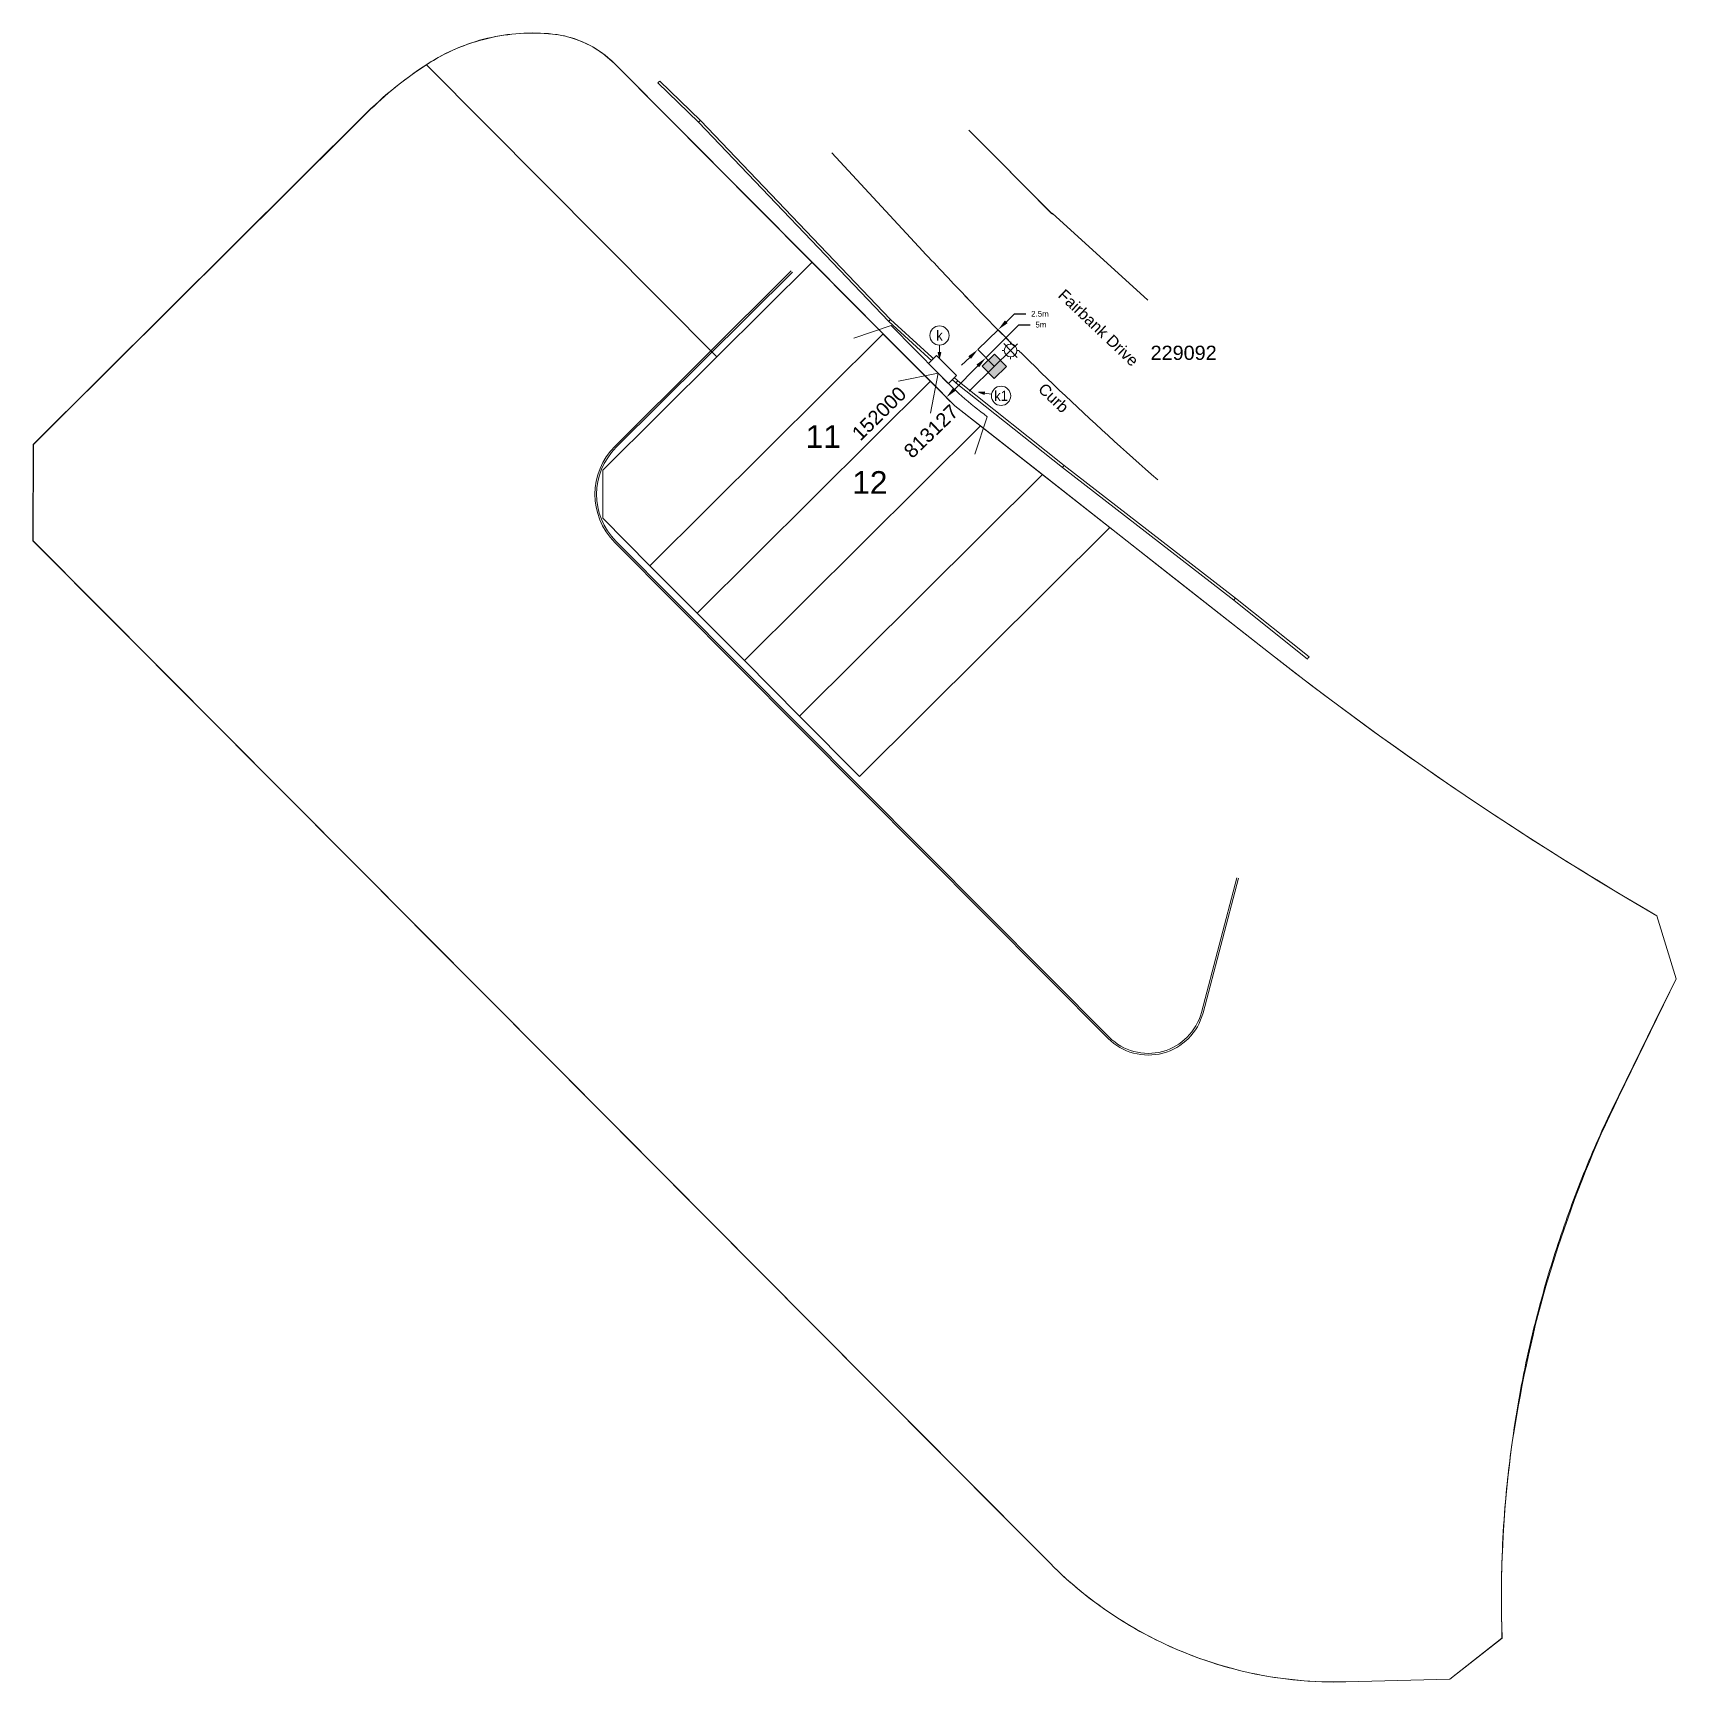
# Model space of a CAD drawing. Header units: metres. Extents: x 293418 to 294566, y 6233478 to 6234177.
# Drawn here: x 294421 to 294565.8, y 6233611.2 to 6233756.6 of the extents above; entities that cross this region are included whole.
import ezdxf
from ezdxf.enums import TextEntityAlignment as Align

# ---------------------------------------------------------------- set-up
doc = ezdxf.new("R2010")
doc.units = ezdxf.units.M
doc.linetypes.add('IE Trench LV', pattern=[6, 4, -2])
doc.linetypes.add('PHANTOMX2', pattern=[6.6, 3, -0.75, 0.2, -0.75, 0.2, -0.75, 0.2, -0.75])
doc.layers.get('0').update_dxf_attribs({"color": 6})
doc.layers.add('_User Miscellaneous6', color=231, linetype='Continuous', lineweight=13)
doc.layers.add('Features_HIDE', color=1, linetype='Continuous', plot=False)
doc.layers.add('Notes', color=7, linetype='Continuous')
doc.styles.add('COLUMN_LABEL', font='arial.ttf', dxfattribs={"height": 2})
doc.styles.add('iecARIAL', font='arial.ttf', dxfattribs={"height": 2})
doc.styles.add('ieISOCP', font='arial.ttf', dxfattribs={"height": 1.5})
doc.styles.add('POLE_LABEL', font='arial.ttf', dxfattribs={"height": 2})
doc.styles.add('SL_LABEL', font='arial.ttf', dxfattribs={"height": 2})
doc.styles.get("Standard").update_dxf_attribs({"font": 'arial.ttf'})
doc.dimstyles.new('1.8mm_1_1000', dxfattribs={"dimtxt": 1.8, "dimasz": 2, "dimexe": 1, "dimexo": 3, "dimgap": 0.5, "dimtad": 0, "dimtoh": 1, "dimlfac": -1, "dimzin": 12, "dimdsep": 46, "dimtxsty": 'Standard', "dimcen": 1, "dimclrd": 256, "dimclre": 256, "dimclrt": 256, "dimazin": 3, "dimtfac": 1, "dimtmove": 0, "dimatfit": 3, "dimfxl": 1, "dimtolj": 1, "dimtzin": 0, "dimlwd": -1, "dimlwe": -1, "dimarcsym": 0})

# ---------------------------------------------------------------- blocks, each defined once
blk = doc.blocks.new('*U618')
at = {"flags": 9}
for tag, p in [('LRATECODE', (-7.4, 0)), ('LOUTREACHVOCAB', (-7.2, 0)), ('LOUTREACH', (-7, 0)), ('LANTNUMBER', (-6.6, 0)), ('LNEW', (-6.4, 0)), ('LMASTVOCAB', (-6.2, 0)), ('LMAST', (-6, 0)), ('LLAMPVOCAB', (-5.8, 0)), ('LLAMP', (-5.6, 0)), ('LEXIST', (-5.4, 0)), ('LCHARGE3PERCENT', (-5.2, 0)), ('LCHARGE3', (-5, 0)), ('LCHARGE2PERCENT', (-4.8, 0)), ('LCHARGE2', (-4.6, 0)), ('LCHARGE1PERCENT', (-4.4, 0)), ('LCHARGE1', (-4.2, 0)), ('LCATEGORY', (-4, 0)), ('LBRACKETVOCAB', (-3.8, 0)), ('LBRACKET', (-3.6, 0)), ('LKINGHEIGHT', (-3.4, 0)), ('CREPLACE', (-3.2, 0)), ('CREMOVE', (-3, 0)), ('CNUMBER', (-2.8, 0)), ('CNEW', (-2.6, 0)), ('CEXIST', (-2.4, 0)), ('USAGE', (-2.2, 0)), ('STATE', (-2, 0)), ('OWNED_BY', (-1.8, 0)), ('ORIENTATION', (-1.6, 0)), ('OPERATING_VOLTAGE', (-1.4, 0)), ('NO_PHASES', (-1.2, 0)), ('LANTERN_TYPE', (-1, 0)), ('LANTERN_PURPOSE', (-0.8, 0)), ('CONTROL_TYPE', (-0.6, 0)), ('CONSTRUCTED_VOLTAGE', (-0.4, 0))]:
    blk.add_attdef(tag, text='', height=0.001, rotation=270, dxfattribs=at).set_placement(p, align=Align.MIDDLE_LEFT)
at = {"style": 'SL_LABEL', "flags": 9}
blk.add_attdef('STREET_CODE', text='', height=0.001, rotation=270, dxfattribs=at).set_placement((0, 0), align=Align.MIDDLE_LEFT)
at = {"flags": 1}
blk.add_attdef('Z', (0, 0), '', height=0.001, rotation=270, dxfattribs=at)
at = {"flags": 9}
for tag, p in [('LREMOVE', (0, -7.6)), ('LREPLACE', (0, -7.8)), ('LTYPE', (0, -8)), ('LTYPEVOCAB', (0, -8.2)), ('LEGEND', (0, -8.4)), ('SUBURB', (0, -8.6)), ('STREETNAME', (0, -8.8)), ('LOCATION', (0, -9)), ('NOTES', (0, -9.2)), ('MAINTAINED_BY', (0, -9.86))]:
    blk.add_attdef(tag, text='', height=0.001, dxfattribs=at).set_placement(p, align=Align.MIDDLE_LEFT)
blk.add_attdef('OPERATED_BY', (0, -9.61), '', height=0.001, dxfattribs=at)
blk.add_wipeout([(0.23, 5.68), (1.26, 5.01), (1.85, 3.93), (1.18, 2.89), (0.09, 2.31), (-0.94, 2.98), (-1.53, 4.06), (-0.86, 5.1)])
for p, q in [((-1.53, 4.06), (0.16, 4)), ((-0.94, 2.98), (-0.67, 3.23)), ((-0.86, 5.1), (-0.6, 4.82)), ((0, 0), (0.16, 4)), ((0.16, 4), (0.23, 5.68)), ((0.16, 4), (1.85, 3.93)), ((1.18, 2.89), (0.92, 3.17)), ((1.26, 5.01), (0.99, 4.76))]:
    blk.add_line(p, q)
blk.add_circle((0.16, 4), 1.12)
at = {"width": 0.9}
blk.add_attdef('LNUMBER', text='', height=1, rotation=87.7073, dxfattribs=at).set_placement((1.28, 6.95), align=Align.MIDDLE_LEFT)
at = {"layer": 'Features_HIDE', "width": 0.9}
blk.add_attdef('ASSET_NUM', text='', height=1, rotation=87.7073, dxfattribs=at).set_placement((-0.72, 7.03), align=Align.MIDDLE_LEFT)
blk = doc.blocks.new('*U594')
h = blk.add_hatch(color=256)
h.dxf.hatch_style = 1
h.paths.add_polyline_path([(0.25, -3), (-0.25, -3), (0, -4)])
blk.add_line((0, -4), (0, -1.75))
at = {"flags": 128}
blk.add_lwpolyline([(0.25, -3), (-0.25, -3), (0, -4), (0.25, -3)], dxfattribs=at)
blk.add_circle((0, 0), 1.7)
at = {"width": 0.9}
blk.add_attdef('CODE', text='', height=1.8, dxfattribs=at).set_placement((0, 0), align=Align.MIDDLE_CENTER)
at = {"flags": 1}
blk.add_attdef('Z', (0, 0), '', height=0.2, dxfattribs=at)
blk = doc.blocks.new('*U622')
h = blk.add_hatch(color=256)
h.dxf.hatch_style = 1
h.paths.add_polyline_path([(-3, 0.22), (-2.92, 0.71), (-3.95, 0.62)])
blk.add_line((-3.95, 0.62), (-1.73, 0.27))
at = {"flags": 128}
blk.add_lwpolyline([(-3, 0.22), (-2.92, 0.71), (-3.95, 0.62), (-3, 0.22)], dxfattribs=at)
blk.add_circle((0, 0), 1.7)
at = {"width": 0.9}
blk.add_attdef('CODE', text='', height=1.8, dxfattribs=at).set_placement((0, 0), align=Align.MIDDLE_CENTER)
at = {"flags": 1}
blk.add_attdef('Z', (0, 0), '', height=0.2, dxfattribs=at)
blk = doc.blocks.new('COLUMN_EXT')
blk.add_hatch(color=256).paths.add_polyline_path([(1.5, -1.5), (1.5, 1.5), (-1.5, 1.5), (-1.5, -1.5)])
blk.add_lwpolyline([(1.5, 1.5), (-1.5, 1.5), (-1.5, -1.5), (1.5, -1.5)], close=True)
at = {"flags": 9}
for tag, style, p in [('STRUCTURE_PLANT_NUMBER', 'POLE_LABEL', (-1.81, -0.03)), ('STREET_CODE', 'COLUMN_LABEL', (-1.81, 0.2))]:
    blk.add_attdef(tag, text='', height=0.2, rotation=180, dxfattribs=dict(at, style=style)).set_placement(p, align=Align.MIDDLE_LEFT)
for tag, p in [('COLUMN_TYPE', (-1.81, 0.4)), ('STREETNAME', (-1.81, 1.6)), ('OWNED_BY', (-1.81, 0.6)), ('LOCATION', (-1.81, 1.4)), ('SUBURB', (-1.81, 1.8)), ('LEGEND', (-1.81, 1.2)), ('USAGE', (-1.81, 1)), ('NOTES', (-1.81, 2)), ('STATE', (-1.81, 0.8))]:
    blk.add_attdef(tag, text='', height=0.2, rotation=180, dxfattribs=at).set_placement(p, align=Align.MIDDLE_LEFT)
at = {"flags": 1}
blk.add_attdef('Z', (-1.81, 2.35), '', height=0.2, rotation=180, dxfattribs=at)
at = {"style": 'COLUMN_LABEL', "width": 0.9, "flags": 8}
blk.add_attdef('ASSET_NUM', text='', height=2, rotation=270, dxfattribs=at).set_placement((2, -4), align=Align.MIDDLE_LEFT)
blk = doc.blocks.new('*U619')
at = {"width": 0.9}
blk.add_attdef('ASSET_NUM', text='', height=2, dxfattribs=at).set_placement((4.57, 2.73), align=Align.MIDDLE_LEFT)
for tag, p, flags in [('SUBURB', (-1.43, 0.73), 1), ('STREETNAME', (-1.23, 0.73), 9), ('PARENT', (-1.03, 0.73), 9), ('NOTES', (-0.83, 0.73), 9), ('LOCATION', (-0.63, 0.73), 9), ('LEGEND', (-0.43, 0.73), 9), ('USAGE', (-0.23, 0.73), 9), ('SUPPORT_TYPE', (-0.03, 0.73), 9), ('STATE', (0.17, 0.73), 9), ('OWNED_BY', (0.37, 0.73), 9)]:
    blk.add_attdef(tag, p, '', height=0.2, rotation=270, dxfattribs=dict(flags=flags))
blk.add_wipeout([(1.35, -2.33), (-2.58, 0.76), (-1.35, 2.33), (2.58, -0.76)])
blk.add_lwpolyline([(2.58, -0.76), (-0.37, 1.56), (1.6, 0.01), (-1.35, 2.33), (-2.58, 0.76), (1.35, -2.33)], close=True)
blk = doc.blocks.new('*D620')
at = {"layer": 'Notes', "transparency": 16777216}
for p, q in [((294506.79, 6233731.1), (294507.51, 6233731.8)), ((294507.51, 6233731.8), (294508.51, 6233731.8)), ((294504.28, 6233728.65), (294506.07, 6233730.4)), ((294507.52, 6233728.91), (294506.07, 6233730.4)), ((294505.73, 6233727.17), (294504.28, 6233728.65)), ((294503.57, 6233727.95), (294502.85, 6233727.26))]:
    blk.add_line(p, q, dxfattribs=at)
at = {"layer": 'Notes', "linetype": 'IE Trench LV', "lineweight": 35, "transparency": 16777216}
for points in [[(294506.67, 6233731.22), (294506.91, 6233730.98), (294506.07, 6233730.4)], [(294503.45, 6233728.07), (294503.68, 6233727.84), (294504.28, 6233728.65)]]:
    blk.add_solid(points, dxfattribs=at)
at = {"layer": 'Notes', "linetype": 'IE Trench LV', "lineweight": 35, "transparency": 16777216, "insert": (294509.75, 6233731.8), "char_height": 0.5, "attachment_point": 5}
blk.add_mtext('\\A1;2.5m', dxfattribs=at)
blk = doc.blocks.new('*D621')
at = {"layer": 'Notes', "transparency": 16777216}
for p, q in [((294504.98, 6233727.92), (294507.9, 6233730.84)), ((294507.9, 6233730.84), (294508.9, 6233730.84)), ((294502.21, 6233725.14), (294504.27, 6233727.21)), ((294505.73, 6233727.17), (294504.98, 6233727.92)), ((294502.25, 6233723.68), (294501.5, 6233724.43))]:
    blk.add_line(p, q, dxfattribs=at)
at = {"layer": 'Notes', "linetype": 'IE Trench LV', "lineweight": 35, "transparency": 16777216}
for points in [[(294504.16, 6233727.33), (294504.39, 6233727.09), (294504.98, 6233727.92)], [(294502.09, 6233725.26), (294502.32, 6233725.02), (294501.5, 6233724.43)]]:
    blk.add_solid(points, dxfattribs=at)
at = {"layer": 'Notes', "linetype": 'IE Trench LV', "lineweight": 35, "transparency": 16777216, "insert": (294509.84, 6233730.84), "char_height": 0.5, "attachment_point": 5}
blk.add_mtext('\\A1;5m', dxfattribs=at)

msp = doc.modelspace()

# ---------------------------------------------------------------- linework, layer by layer
at = {"layer": '_User Miscellaneous6'}
for p, q in [((294476.078, 6233752.15), (294476.161, 6233752.236)), ((294476.078, 6233752.15), (294479.666, 6233748.685)), ((294476.244, 6233752.322), (294476.161, 6233752.236)), ((294476.244, 6233752.322), (294479.837, 6233748.854)), ((294479.837, 6233748.854), (294479.752, 6233748.769)), ((294479.837, 6233748.854), (294496.586, 6233731.285)), ((294479.666, 6233748.685), (294479.752, 6233748.769)), ((294479.666, 6233748.685), (294496.418, 6233731.114)), ((294510.778, 6233740.68, 105.46), (294503.492, 6233747.999, 105.188)), ((294499.433, 6233737.332), (294491.404, 6233745.977)), ((294510.784, 6233740.65, 105.469), (294506.006, 6233745.475, 105.292)), ((294510.784, 6233740.65, 105.469), (294506.006, 6233745.475, 105.292)), ((294510.777, 6233740.646), (294510.857, 6233740.574)), ((294510.816, 6233740.659, 105.457), (294519.264, 6233733.006, 105.694)), ((294496.418, 6233731.114), (294496.502, 6233731.2)), ((294496.418, 6233731.114), (294502.344, 6233725.706)), ((294496.586, 6233731.285), (294496.502, 6233731.2)), ((294496.586, 6233731.285), (294502.506, 6233725.883)), ((294502.344, 6233725.706), (294502.425, 6233725.795)), ((294502.357, 6233725.699), (294502.432, 6233725.793)), ((294502.357, 6233725.699), (294511.732, 6233718.242)), ((294502.506, 6233725.883), (294502.425, 6233725.795)), ((294502.506, 6233725.887), (294502.432, 6233725.793)), ((294502.506, 6233725.887), (294511.88, 6233718.431)), ((294511.732, 6233718.242), (294511.806, 6233718.337)), ((294511.88, 6233718.431), (294511.806, 6233718.337)), ((294511.88, 6233718.431), (294526.983, 6233706.736)), ((294511.732, 6233718.242), (294526.835, 6233706.547)), ((294526.983, 6233706.736), (294526.909, 6233706.642)), ((294526.983, 6233706.736), (294533.478, 6233701.557)), ((294526.835, 6233706.547), (294526.909, 6233706.642)), ((294526.835, 6233706.547), (294533.329, 6233701.369)), ((294533.329, 6233701.369), (294533.403, 6233701.463)), ((294533.478, 6233701.557), (294533.403, 6233701.463))]:
    msp.add_line(p, q, dxfattribs=at)
at = {"layer": '_User Miscellaneous6', "linetype": 'Continuous'}
msp.add_lwpolyline([(294545.877, 6233611.432), (294550.488, 6233615.05), (294550.461, 6233616.08), (294550.444, 6233616.972), (294550.433, 6233617.869), (294550.432, 6233618.759), (294550.439, 6233619.652), (294550.453, 6233620.543), (294550.476, 6233621.437), (294550.506, 6233622.329), (294550.544, 6233623.223), (294550.589, 6233624.115), (294550.644, 6233625.007), (294550.705, 6233625.897), (294550.776, 6233626.788), (294550.853, 6233627.678), (294550.94, 6233628.567), (294551.033, 6233629.457), (294551.135, 6233630.345), (294551.245, 6233631.23), (294551.362, 6233632.116), (294551.487, 6233633.001), (294551.653, 6233633.872), (294551.796, 6233634.754), (294551.947, 6233635.635), (294552.105, 6233636.514), (294552.272, 6233637.391), (294552.446, 6233638.267), (294552.629, 6233639.141), (294552.818, 6233640.014), (294553.015, 6233640.886), (294553.22, 6233641.754), (294553.421, 6233642.63), (294553.643, 6233643.496), (294553.872, 6233644.36), (294554.109, 6233645.22), (294554.353, 6233646.08), (294554.606, 6233646.937), (294554.866, 6233647.79), (294555.133, 6233648.642), (294555.409, 6233649.493), (294555.692, 6233650.341), (294555.981, 6233651.185), (294556.274, 6233652.029), (294556.574, 6233652.871), (294556.881, 6233653.712), (294557.196, 6233654.547), (294557.518, 6233655.38), (294557.849, 6233656.21), (294558.184, 6233657.038), (294558.529, 6233657.863), (294558.881, 6233658.684), (294559.24, 6233659.502), (294559.605, 6233660.318), (294559.978, 6233661.129), (294560.359, 6233661.937), (294560.747, 6233662.743), (294565.823, 6233673.162), (294564.119, 6233678.744), (294562.795, 6233679.519), (294561.476, 6233680.301), (294560.16, 6233681.089), (294558.849, 6233681.884), (294557.542, 6233682.686), (294556.238, 6233683.495), (294554.939, 6233684.31), (294553.645, 6233685.132), (294552.355, 6233685.96), (294551.068, 6233686.796), (294549.786, 6233687.637), (294548.509, 6233688.486), (294547.235, 6233689.341), (294545.967, 6233690.202), (294544.702, 6233691.07), (294543.442, 6233691.944), (294542.187, 6233692.825), (294540.936, 6233693.713), (294539.69, 6233694.606), (294538.448, 6233695.506), (294537.21, 6233696.412), (294535.979, 6233697.326), (294534.75, 6233698.245), (294533.527, 6233699.17), (294532.309, 6233700.101), (294531.096, 6233701.039), (294529.887, 6233701.983), (294502.25, 6233723.684), (294498.051, 6233727.875), (294472.238, 6233753.859), (294472.046, 6233754.047), (294471.849, 6233754.228), (294471.645, 6233754.404), (294471.438, 6233754.574), (294471.225, 6233754.736), (294471.007, 6233754.893), (294470.785, 6233755.044), (294470.558, 6233755.187), (294470.327, 6233755.324), (294470.093, 6233755.453), (294469.854, 6233755.576), (294469.612, 6233755.692), (294469.367, 6233755.801), (294469.118, 6233755.901), (294468.867, 6233755.995), (294468.613, 6233756.08), (294468.356, 6233756.158), (294468.097, 6233756.229), (294467.836, 6233756.292), (294467.574, 6233756.347), (294467.31, 6233756.394), (294467.045, 6233756.434), (294466.778, 6233756.465), (294466.42, 6233756.498), (294466.06, 6233756.524), (294465.701, 6233756.542), (294465.342, 6233756.552), (294464.981, 6233756.555), (294464.622, 6233756.551), (294464.262, 6233756.539), (294463.903, 6233756.519), (294463.544, 6233756.491), (294463.185, 6233756.457), (294462.828, 6233756.414), (294462.472, 6233756.363), (294462.116, 6233756.306), (294461.762, 6233756.241), (294461.41, 6233756.169), (294461.059, 6233756.089), (294460.709, 6233756.002), (294460.362, 6233755.908), (294460.017, 6233755.806), (294459.674, 6233755.697), (294459.334, 6233755.58), (294458.995, 6233755.457), (294458.66, 6233755.326), (294458.328, 6233755.189), (294457.998, 6233755.044), (294457.671, 6233754.893), (294457.348, 6233754.735), (294457.028, 6233754.57), (294456.712, 6233754.398), (294456.399, 6233754.22), (294456.09, 6233754.035), (294455.785, 6233753.843), (294455.374, 6233753.575), (294454.966, 6233753.299), (294454.563, 6233753.019), (294454.164, 6233752.732), (294453.769, 6233752.438), (294453.379, 6233752.139), (294452.994, 6233751.834), (294452.613, 6233751.523), (294452.236, 6233751.206), (294451.865, 6233750.884), (294451.498, 6233750.556), (294451.137, 6233750.223), (294450.781, 6233749.884), (294450.43, 6233749.54), (294421.009, 6233720.279), (294420.987, 6233711.793), (294428.324, 6233704.414), (294449.408, 6233683.219), (294472.471, 6233660.031), (294489.405, 6233643.006), (294506.864, 6233625.451), (294510.641, 6233621.655), (294511.014, 6233621.285), (294511.392, 6233620.921), (294511.776, 6233620.562), (294512.164, 6233620.21), (294512.559, 6233619.863), (294512.957, 6233619.523), (294513.361, 6233619.188), (294513.771, 6233618.858), (294514.185, 6233618.536), (294514.603, 6233618.219), (294515.026, 6233617.908), (294515.454, 6233617.604), (294515.886, 6233617.306), (294516.322, 6233617.015), (294516.764, 6233616.73), (294517.209, 6233616.452), (294517.658, 6233616.18), (294518.111, 6233615.914), (294518.567, 6233615.657), (294519.028, 6233615.405), (294519.492, 6233615.159), (294519.96, 6233614.922), (294520.432, 6233614.692), (294520.906, 6233614.467), (294521.384, 6233614.251), (294521.866, 6233614.041), (294522.349, 6233613.838), (294522.837, 6233613.643), (294523.327, 6233613.455), (294523.82, 6233613.274), (294524.315, 6233613.101), (294524.813, 6233612.935), (294525.314, 6233612.776), (294525.817, 6233612.625), (294526.321, 6233612.481), (294526.827, 6233612.344), (294527.336, 6233612.215), (294527.847, 6233612.093), (294528.359, 6233611.98), (294528.874, 6233611.874), (294529.389, 6233611.775), (294529.906, 6233611.684), (294530.424, 6233611.6), (294530.944, 6233611.524), (294531.464, 6233611.457), (294531.986, 6233611.397), (294532.508, 6233611.343), (294533.031, 6233611.299), (294533.554, 6233611.262), (294534.079, 6233611.23), (294534.605, 6233611.209), (294535.131, 6233611.195), (294535.657, 6233611.189), (294536.183, 6233611.191), (294536.709, 6233611.2), (294545.877, 6233611.432)], close=True, dxfattribs=at)
at = {"layer": '_User Miscellaneous6', "flags": 128}
for points in [[(294421.006, 6233711.793), (294437.93, 6233694.775), (294443.042, 6233689.635), (294450.2, 6233682.438), (294456.123, 6233676.482), (294460.706, 6233671.873), (294465.995, 6233666.555), (294475.021, 6233657.479), (294479.887, 6233652.587), (294485.175, 6233647.269), (294489.759, 6233642.66), (294495.682, 6233636.704), (294506.295, 6233626.033), (294506.864, 6233625.451), (294510.641, 6233621.655, 0.0543117), (294516.532, 6233616.887, 0.1515432), (294536.71, 6233611.205), (294545.878, 6233611.437), (294550.481, 6233615.054), (294550.433, 6233617.869, -0.0224269), (294550.748, 6233626.577, -0.0164179), (294551.487, 6233633.104, -0.0216809), (294553.057, 6233641.378, -0.0211463), (294555.312, 6233649.47, -0.0147251), (294557.527, 6233655.608, -0.0169801), (294560.16, 6233661.636), (294563.936, 6233669.327), (294565.824, 6233673.163), (294564.119, 6233678.742, -0.0266162), (294537.469, 6233696.223), (294533.692, 6233699.045), (294529.894, 6233701.979), (294526.216, 6233704.867), (294521.065, 6233708.912), (294515.914, 6233712.956), (294509.971, 6233717.623), (294504.503, 6233721.917), (294502.26, 6233723.678), (294500.096, 6233725.855, -0.0000002), (294495.936, 6233730.038), (294489.66, 6233736.349), (294472.254, 6233753.851, 0.1730303), (294466.796, 6233756.457, 0.0844098), (294461.078, 6233756.081, 0.0867796), (294455.666, 6233753.747, 0.05174), (294450.447, 6233749.533), (294449.221, 6233748.315), (294443.265, 6233742.392), (294438.657, 6233737.808), (294433.339, 6233732.52), (294428.021, 6233727.231), (294423.412, 6233722.647), (294421.029, 6233720.278), (294421.006, 6233711.812)], [(294455.666, 6233753.747, -0.0867796), (294461.078, 6233756.081, -0.0844097), (294466.796, 6233756.457, -0.1730303), (294472.254, 6233753.851), (294489.66, 6233736.349), (294481.268, 6233728.003), (294476.332, 6233732.967), (294455.666, 6233753.747)], [(294487.823, 6233735.579), (294472.295, 6233720.136, 0.4142135), (294472.271, 6233711.651), (294515.753, 6233667.929, 0.5795294), (294524.132, 6233670.179), (294527.263, 6233682.041)], [(294487.929, 6233735.472), (294472.4, 6233720.03, 0.4142135), (294472.377, 6233711.756), (294515.859, 6233668.035, 0.5795294), (294523.987, 6233670.217), (294527.118, 6233682.08)]]:
    msp.add_lwpolyline(points, format="xyb", dxfattribs=at)
for points in [[(294489.66, 6233736.349), (294495.936, 6233730.038), (294475.377, 6233709.592), (294471.216, 6233713.776), (294471.228, 6233718.018), (294481.268, 6233728.003), (294489.66, 6233736.349)], [(294495.936, 6233730.038), (294500.096, 6233725.855), (294479.537, 6233705.409), (294475.377, 6233709.592), (294495.936, 6233730.038)], [(294500.096, 6233725.855), (294502.26, 6233723.678), (294504.503, 6233721.917), (294483.698, 6233701.226), (294479.537, 6233705.409), (294500.096, 6233725.855)], [(294504.503, 6233721.917), (294509.971, 6233717.623), (294488.563, 6233696.333), (294483.698, 6233701.226), (294504.503, 6233721.917)], [(294509.971, 6233717.623), (294515.914, 6233712.956), (294493.852, 6233691.015), (294488.563, 6233696.333), (294509.971, 6233717.623)]]:
    msp.add_lwpolyline(points, dxfattribs=at)
at = {"layer": '_User Miscellaneous6', "linetype": 'PHANTOMX2', "ltscale": 2}
msp.add_lwpolyline([(294500.812, 6233726.533), (294496.637, 6233730.764), (294493.346, 6233729.665)], dxfattribs=at)
at = {"layer": '_User Miscellaneous6', "linetype": 'PHANTOMX2', "ltscale": 2, "flags": 128}
for points in [[(294500.791, 6233726.554), (294497.272, 6233725.861)], [(294500.791, 6233726.554), (294500.102, 6233723.034)]]:
    msp.add_lwpolyline(points, dxfattribs=at)
at = {"layer": '_User Miscellaneous6', "linetype": 'PHANTOMX2', "ltscale": 2}
msp.add_lwpolyline([(294500.791, 6233726.554, 0.0444826), (294505.114, 6233722.724), (294504.018, 6233719.431)], format="xyb", dxfattribs=at)
at = {"layer": '_User Miscellaneous6'}
for centre, radius, start, end in [((294714.555, 6233937.138), 293.598, 222.88597, 224.00981), ((294693.429, 6233915.777), 263.589, 223.7879, 228.89648)]:
    msp.add_arc(centre, radius, start, end, dxfattribs=at)

# ---------------------------------------------------------------- block references
at = {"layer": '_User Miscellaneous6', "xscale": 0.5, "yscale": 0.5, "zscale": 0.5}
for name, p, values in [('*U594', (294500.896, 6233729.888), {'CODE': 'k'}), ('*U622', (294506.322, 6233724.57), {'CODE': 'k1'})]:
    msp.add_blockref(name, p, dxfattribs=at).add_auto_attribs(values)

# ---------------------------------------------------------------- texts
at = {"layer": '_User Miscellaneous6', "linetype": 'IE Trench LV', "lineweight": 35, "insert": (294510.199, 6233725.79), "char_height": 1, "attachment_point": 1, "rotation": 316.51212, "style": 'ieISOCP'}
msp.add_mtext_dynamic_manual_height_columns('Curb ', width=2.06614, gutter_width=7.5, heights=[0], dxfattribs=at)
at = {"layer": '_User Miscellaneous6', "char_height": 2, "attachment_point": 5}
for s, insert in [('11', (294490.651, 6233720.983)), ('12', (294494.758, 6233716.931))]:
    msp.add_mtext_dynamic_manual_height_columns(s, width=4.13663, gutter_width=12.5, heights=[0], dxfattribs=dict(at, insert=insert))

# ---------------------------------------------------------------- next in the draw order: block references
at = {"layer": '_User Miscellaneous6'}
ref = msp.add_blockref('*U618', (294505.731, 6233727.169), dxfattribs=dict(at, xscale=0.4999999999999999, yscale=0.4999999999999999, zscale=0.4999999999999999, rotation=316.5690115706147))
ref.add_attrib('ASSET_NUM', '229092', dxfattribs={"layer": 'Features_HIDE', "height": 1.25, "style": 'iecARIAL'}).set_placement((294525.333, 6233728.363), align=Align.MIDDLE_RIGHT)
ref = msp.add_blockref('*U619', (294501.165, 6233726.887), dxfattribs=dict(at, xscale=0.4999999999999999, yscale=0.4999999999999999, zscale=0.4999999999999999, rotation=353.1768654990988))
ref.add_attrib('ASSET_NUM', '152000', dxfattribs={"layer": '0', "height": 1.25, "rotation": 44.47791}).set_placement((294493.491, 6233720.98), align=Align.MIDDLE_LEFT)

# ---------------------------------------------------------------- next in the draw order: linework, layer by layer
at = {"layer": '_User Miscellaneous6', "linetype": 'IE Trench LV', "lineweight": 35, "flags": 128}
msp.add_lwpolyline([(294503.515, 6233724.968), (294505.731, 6233727.169)], dxfattribs=at)

# ---------------------------------------------------------------- next in the draw order: block references
at = {"layer": '_User Miscellaneous6'}
ref = msp.add_blockref('COLUMN_EXT', (294505.731, 6233727.169), dxfattribs=dict(at, xscale=0.5, yscale=0.5, zscale=0.5, rotation=44.2762920714943))
ref.add_attrib('ASSET_NUM', '813127', dxfattribs={"layer": '0', "height": 1.25, "rotation": 44.01219, "style": 'COLUMN_LABEL'}).set_placement((294501.816, 6233723.924), align=Align.TOP_RIGHT)

# ---------------------------------------------------------------- next in the draw order: texts
at = {"layer": '_User Miscellaneous6', "linetype": 'IE Trench LV', "lineweight": 35, "insert": (294511.96, 6233734.065), "char_height": 1, "attachment_point": 1, "rotation": 316.51212, "style": 'ieISOCP'}
msp.add_mtext_dynamic_manual_height_columns('Fairbank Drive', width=9.30983, gutter_width=7.5, heights=[0], dxfattribs=at)

# ---------------------------------------------------------------- next in the draw order: dimensions: what is measured, and where the dimension line sits
at = {"layer": 'Notes', "linetype": 'IE Trench LV', "lineweight": 35}
for base, p1, p2, angle, text, picture, middle in [((294506.075, 6233730.398), (294505.731, 6233727.169), (294507.521, 6233728.915), 44.27609, '2.5m', '*D620', (294509.754, 6233731.798)), ((294504.98, 6233727.919), (294502.25, 6233723.684), (294505.731, 6233727.169), 45.04019, '5m', '*D621', (294509.844, 6233730.839))]:
    dim = msp.add_linear_dim(base=base, p1=p1, p2=p2, angle=angle, text=text, dimstyle='1.8mm_1_1000', override={"dimtxt": 0.5, "dimasz": 1, "dimexe": 0, "dimexo": 0}, dxfattribs=at)
    dim.commit()
    dim.dimension.update_dxf_attribs({"geometry": picture, "text_midpoint": middle, "dimtype": 161})

doc.saveas('drawing.dxf')
